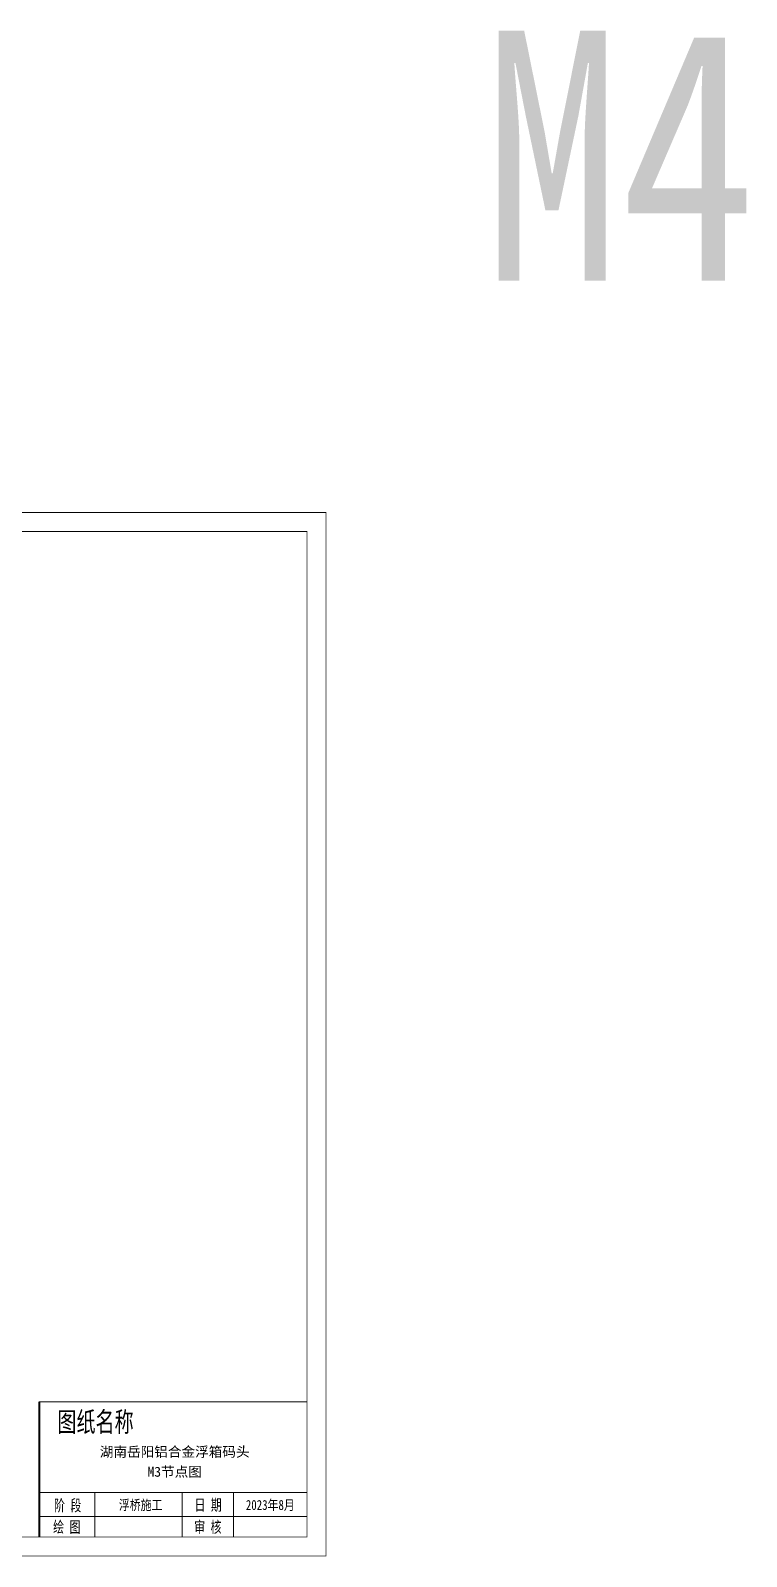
# Model space of a CAD drawing. Extents: x 8796 to 116961, y 24572 to 132726.
# Drawn here: x 70923 to 78441, y 116696 to 132726 of the extents above; entities that cross this region are included whole.
import ezdxf
from ezdxf.enums import TextEntityAlignment as Align

# ---------------------------------------------------------------- set-up
doc = ezdxf.new("R2010")
doc.units = 0
doc.header["$LTSCALE"] = 1000
doc.header["$MEASUREMENT"] = 0
for name, color, linetype in [('PUB_TEXT', 7, 'Continuous'), ('SGIDI_TK_TEXT', 3, 'Continuous'), ('连接端梁', 130, 'Continuous')]:
    doc.layers.add(name, color=color, linetype=linetype)
doc.layers.add('图框', color=7, linetype='Continuous', lineweight=13)
doc.styles.add('SGIDI-0', font='simhei.ttf', dxfattribs={"width": 0.8})
doc.styles.add('仿宋', font='simfang.ttf', dxfattribs={"width": 0.7})
doc.styles.add('黑体', font='simhei.ttf', dxfattribs={"width": 0.8})

msp = doc.modelspace()

# ---------------------------------------------------------------- linework, layer by layer
at = {"layer": '图框'}
for p, q in [((71014.06, 118321.94), (73825.78, 118321.94)), ((71014.06, 117369.24), (73825.78, 117369.24)), ((71599.26, 117369.24), (71599.26, 116900.7)), ((72514.59, 117369.24), (72514.59, 116900.7)), ((73053.16, 117369.24), (73053.16, 116900.7)), ((71014.06, 117116.59), (73825.78, 117116.59))]:
    msp.add_line(p, q, dxfattribs=at)
for points, const_width in [([(71014.06, 118321.94), (71014.06, 116900.7)], 21.28), ([(71014.06, 118321.94), (73825.78, 118321.94)], 10.64)]:
    msp.add_lwpolyline(points, dxfattribs=dict(at, const_width=const_width))
at = {"layer": '连接端梁', "color": 0}
for points, const_width in [([(59755.72, 127663.42), (74025.78, 127663.42), (74025.78, 116700.7), (59755.72, 116700.7)], 10), ([(59955.72, 127463.42), (73825.78, 127463.42), (73825.78, 116900.7), (59955.72, 116900.7)], 9)]:
    msp.add_lwpolyline(points, close=True, dxfattribs=dict(at, const_width=const_width))

# ---------------------------------------------------------------- texts
at = {"layer": 'PUB_TEXT', "style": '黑体', "width": 0.8}
msp.add_text('M4', height=2628.692, dxfattribs=at).set_placement((75686.09, 130097.39))
at = {"layer": 'SGIDI_TK_TEXT', "color": 0, "style": '仿宋', "width": 0.7}
msp.add_text('图纸名称', height=209.616, dxfattribs=at).set_placement((71605.96, 118109.95), align=Align.MIDDLE_CENTER)
at = {"layer": 'SGIDI_TK_TEXT', "color": 7, "style": '仿宋', "width": 0.7}
for s, p in [('阶 段', (71313.51, 117231.96)), ('日 期', (72787.64, 117237.83)), ('绘 图', (71303.77, 117006.6)), ('审 核', (72784.94, 117005.31))]:
    msp.add_text(s, height=120, dxfattribs=at).set_placement(p, align=Align.MIDDLE_CENTER)
at = {"layer": 'SGIDI_TK_TEXT', "color": 7, "style": 'SGIDI-0'}
for tag, p in [('湖南岳阳铝合金浮箱码头', (72437.06, 117795.51)), ('M3节点图', (72437.06, 117586.02))]:
    msp.add_attdef(tag, text='', height=104.81, dxfattribs=at).set_placement(p, align=Align.MIDDLE_CENTER)
at = {"layer": 'SGIDI_TK_TEXT', "color": 7, "style": 'SGIDI-0', "width": 0.8}
for tag, p in [('浮桥施工', (72079.32, 117236.94)), ('2023年8月', (73441.09, 117236.94))]:
    msp.add_attdef(tag, text='建设单位', height=104.808, dxfattribs=at).set_placement(p, align=Align.MIDDLE_CENTER)

doc.saveas('drawing.dxf')
